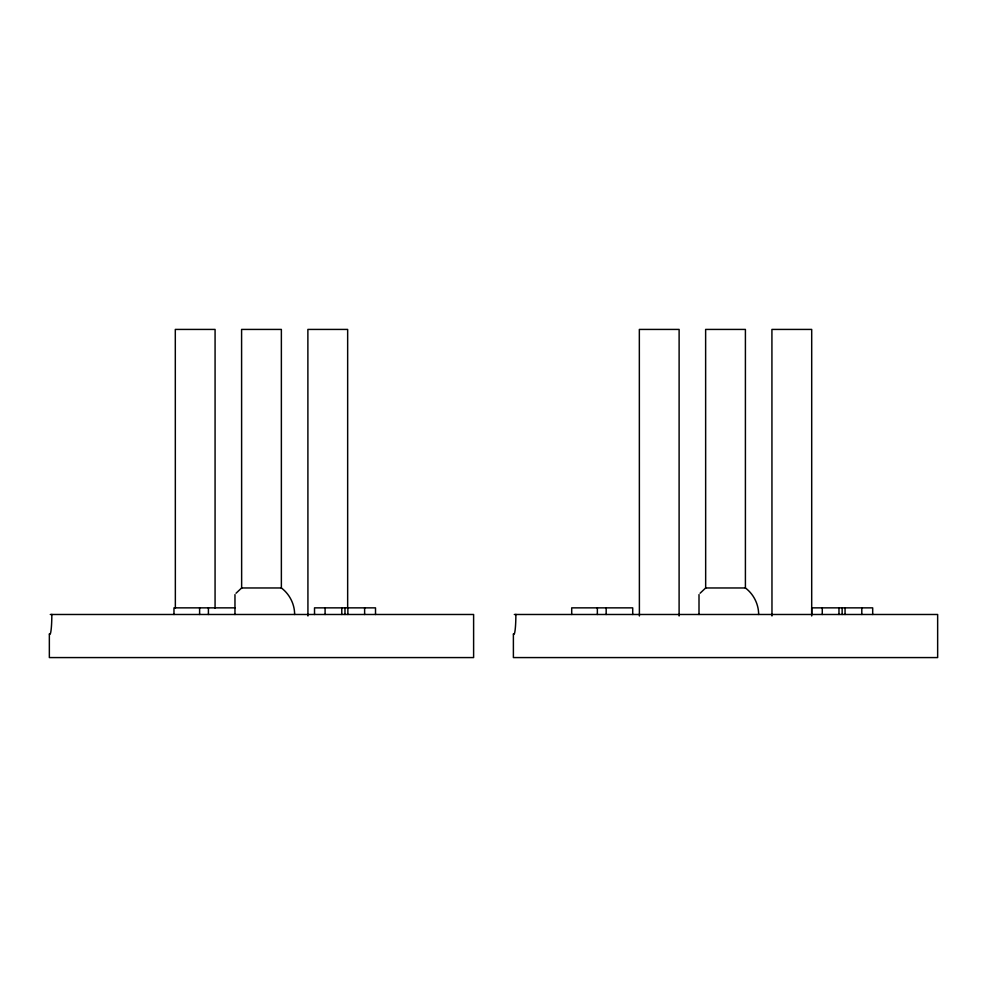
<?xml version="1.0" encoding="UTF-8"?>
<svg xmlns="http://www.w3.org/2000/svg" width="987" height="987" viewBox="0 0 987 987"><rect width="100%" height="100%" fill="white"/><g stroke="black" fill="none" stroke-linecap="round" stroke-linejoin="round"><path stroke-width="1.48" d="M215.067 608.276L215.08 329.424L175.304 329.424L175.353 608.276M281.369 588.24L281.369 329.424L241.593 329.424L241.642 588.24M347.658 608.276L347.658 329.424L307.882 329.424L307.932 615.974M679.105 615.974L679.118 329.424L639.342 329.424L639.391 615.974M745.407 588.24L745.407 329.424L705.631 329.424L705.668 588.24M811.696 615.974L811.696 329.424L771.92 329.424L771.97 615.974M236.029 593.249L241.63 587.968L281.369 587.968C289.573 594.125 294.694 604.204 294.62 614.482M700.079 593.249L705.668 587.968L745.407 587.968C753.636 594.137 758.645 604.204 758.658 614.482M234.968 607.856L173.971 607.856L173.971 614.482M50.288 614.482L473.612 614.482L473.612 657.576L49.35 657.576L49.35 634.37M514.326 614.482L937.65 614.482L937.65 657.576L513.388 657.576L513.388 634.37M872.693 614.482L872.693 607.856L811.696 607.856L811.696 614.482M861.799 607.856L861.799 614.482M845.057 607.856L845.057 614.482M842.145 607.856L842.145 614.482M838.975 607.856L838.975 614.482M822.27 607.856L822.27 614.482M699.006 594.606L699.006 614.482M632.716 614.482L632.716 607.856L571.707 607.856L571.707 614.482M606.166 607.856L606.166 614.482M597.357 607.856L597.357 614.482M375.516 614.482L375.516 607.856L314.52 607.856L314.52 614.482M364.622 607.856L364.622 614.482M347.868 607.856L347.868 614.482M344.969 607.856L344.969 614.482M341.786 607.856L341.786 614.482M325.093 607.856L325.093 614.482M234.968 594.606L234.968 614.482M208.417 607.856L208.417 614.482M199.608 607.856L199.608 614.482M515.868 614.383A19.863 1.986 -90 0 1 513.4 633.802M51.83 614.383A19.863 1.986 -90 0 1 49.362 633.802"/></g></svg>
